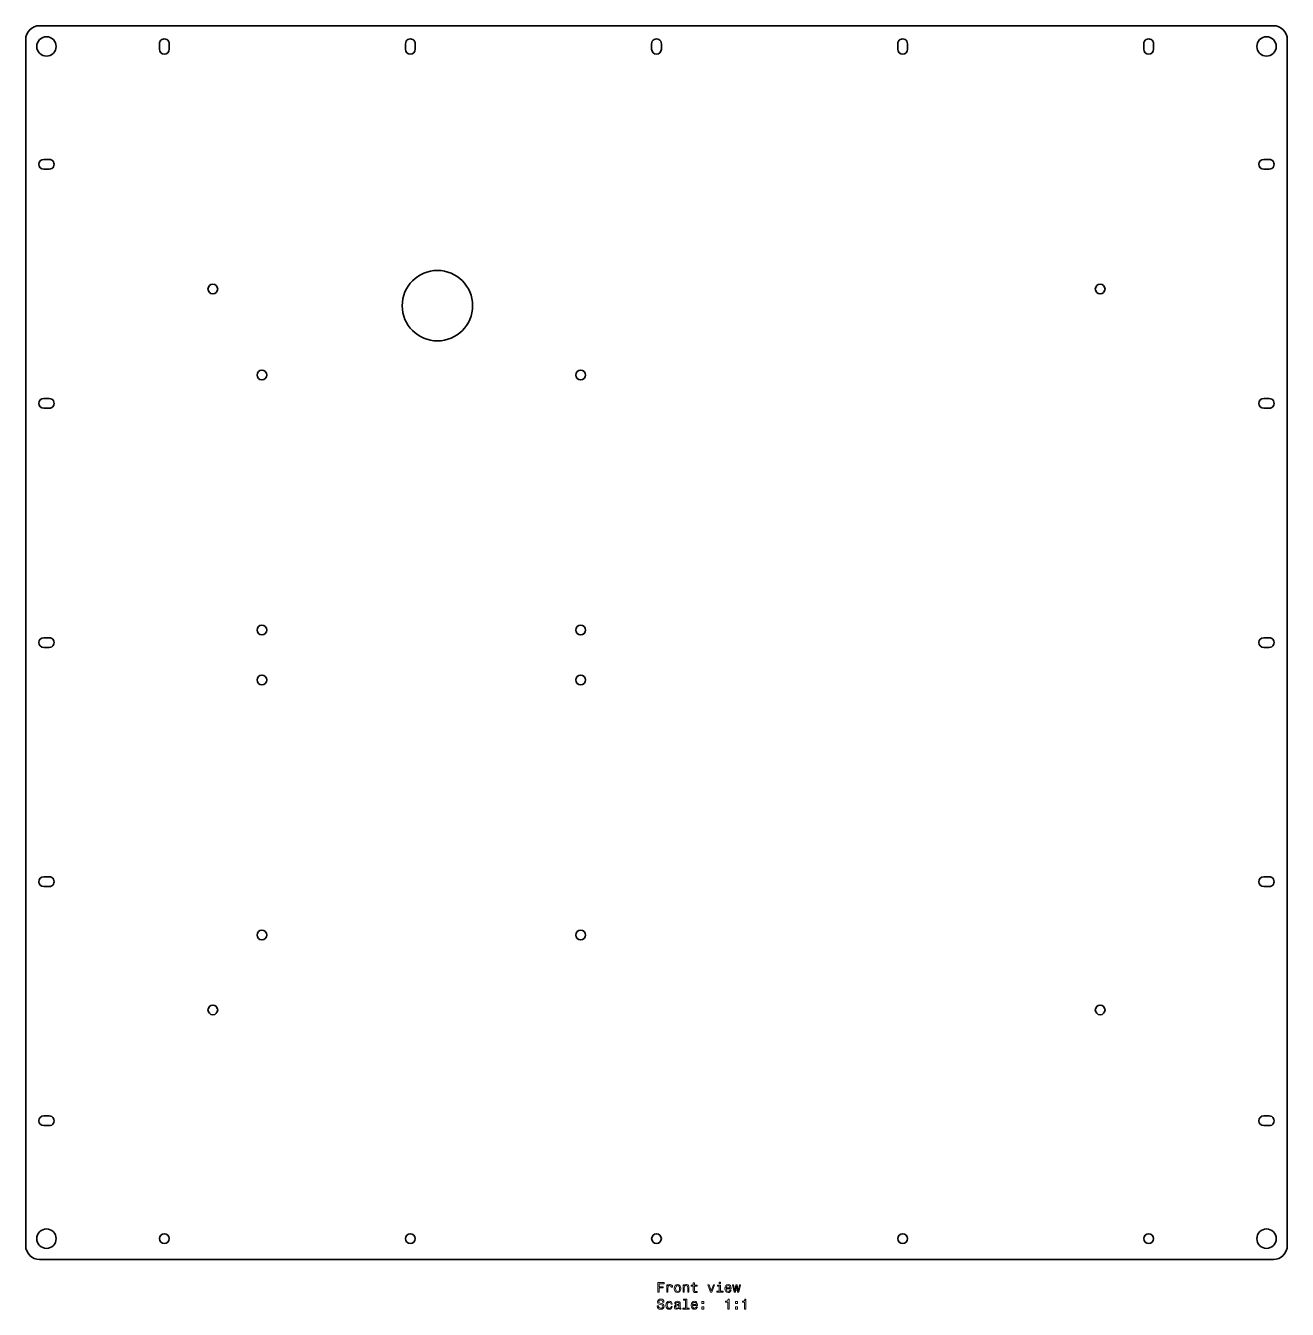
# Model space of a CAD drawing. Extents: x 367 to 822, y 180 to 643.
import ezdxf

# ---------------------------------------------------------------- set-up
doc = ezdxf.new("R2010")
doc.units = 0

msp = doc.modelspace()

# ---------------------------------------------------------------- linework, layer by layer
at = {"color": 7, "lineweight": 35}
for p, q in [((817, 643), (372, 643)), ((367, 638), (367, 203)), ((415.25, 634.5), (415.25, 636.5)), ((418.75, 636.5), (418.75, 634.5)), ((504, 634.5), (504, 636.5)), ((507.5, 636.5), (507.5, 634.5)), ((592.75, 634.5), (592.75, 636.5)), ((596.25, 636.5), (596.25, 634.5)), ((681.5, 634.5), (681.5, 636.5)), ((685, 636.5), (685, 634.5)), ((770.25, 634.5), (770.25, 636.5)), ((773.75, 636.5), (773.75, 634.5)), ((822, 203), (822, 638)), ((373.5, 594.75), (375.5, 594.75)), ((813.5, 594.75), (815.5, 594.75)), ((375.5, 591.25), (373.5, 591.25)), ((815.5, 591.25), (813.5, 591.25)), ((373.5, 508.5), (375.5, 508.5)), ((375.5, 505), (373.5, 505)), ((813.5, 508.5), (815.5, 508.5)), ((815.5, 505), (813.5, 505)), ((373.5, 422.25), (375.5, 422.25)), ((813.5, 422.25), (815.5, 422.25)), ((375.5, 418.75), (373.5, 418.75)), ((815.5, 418.75), (813.5, 418.75)), ((373.5, 336), (375.5, 336)), ((813.5, 336), (815.5, 336)), ((375.5, 332.5), (373.5, 332.5)), ((815.5, 332.5), (813.5, 332.5)), ((373.5, 249.75), (375.5, 249.75)), ((375.5, 246.25), (373.5, 246.25)), ((813.5, 249.75), (815.5, 249.75)), ((815.5, 246.25), (813.5, 246.25)), ((372, 198), (817, 198))]:
    msp.add_line(p, q, dxfattribs=at)
at = {"color": 7, "lineweight": 13}
for points in [[(594.984131, 186.143372), (595.453186, 186.143372), (595.453186, 187.752167), (596.925781, 187.752167), (596.925781, 188.170746), (595.453186, 188.170746), (595.453186, 189.219742), (597.263672, 189.219742), (597.263672, 189.643372), (594.984131, 189.643372)], [(598.176514, 186.143372), (598.6203, 186.143372), (598.6203, 187.691635), (598.66571, 188.064835), (598.80188, 188.332138), (599.023804, 188.493515), (599.32135, 188.548996), (599.543213, 188.513687), (599.709656, 188.412827), (599.810547, 188.241348), (599.845825, 188.009369), (600.294678, 188.009369), (600.234131, 188.417862), (600.067749, 188.710373), (599.790344, 188.886887), (599.412109, 188.947403), (599.154907, 188.907059), (598.932983, 188.806198), (598.736328, 188.63472), (598.579956, 188.40274), (598.579956, 188.851578), (598.176514, 188.851578)], [(600.914978, 187.494949), (600.995667, 186.879684), (601.227661, 186.425797), (601.595825, 186.143372), (602.090088, 186.047546), (602.579224, 186.143372), (602.947388, 186.420746), (603.179382, 186.874634), (603.265137, 187.494949), (603.179382, 188.110229), (602.947388, 188.569168), (602.579224, 188.846542), (602.090088, 188.947403), (601.595825, 188.846542), (601.227661, 188.564117), (600.995667, 188.110229)], [(601.368896, 187.5), (601.414246, 187.953888), (601.555481, 188.281708), (601.78241, 188.483429), (602.090088, 188.554031), (602.392639, 188.483429), (602.619568, 188.286743), (602.760803, 187.953888), (602.811218, 187.5), (602.760803, 187.041061), (602.619568, 186.708206), (602.392639, 186.506485), (602.090088, 186.440918), (601.78241, 186.506485), (601.555481, 186.708206), (601.414246, 187.041061)], [(604.082153, 186.143372), (604.52594, 186.143372), (604.52594, 187.706772), (604.57135, 188.064835), (604.71759, 188.327087), (604.944519, 188.48848), (605.247131, 188.548996), (605.489197, 188.498566), (605.640503, 188.362396), (605.716125, 188.135452), (605.741333, 187.832855), (605.741333, 186.143372), (606.185181, 186.143372), (606.185181, 187.92363), (606.164978, 188.281708), (606.074219, 188.579254), (605.776672, 188.851578), (605.312683, 188.947403), (605.055481, 188.912109), (604.838623, 188.816284), (604.652039, 188.654892), (604.505737, 188.438034), (604.505737, 188.851578), (604.082153, 188.851578)], [(607.713257, 188.382568), (607.713257, 187.02594), (607.74353, 186.587173), (607.884705, 186.284576), (608.167175, 186.108063), (608.64624, 186.047546), (609.170776, 186.072769), (609.170776, 186.456055), (608.787476, 186.425797), (608.439453, 186.466141), (608.252869, 186.592224), (608.17218, 186.804031), (608.157043, 187.101578), (608.157043, 188.382568), (609.170776, 188.382568), (609.170776, 188.760803), (608.157043, 188.760803), (608.157043, 189.552597), (607.713257, 189.552597), (607.713257, 188.760803), (606.946655, 188.760803), (606.946655, 188.382568)], [(614.002136, 186.143372), (614.471191, 186.143372), (615.459656, 188.851578), (615.000732, 188.851578), (614.239197, 186.667862), (613.462524, 188.851578), (612.998535, 188.851578)], [(617.582886, 186.516571), (617.582886, 188.760803), (616.443115, 188.760803), (616.443115, 188.382568), (617.139038, 188.382568), (617.139038, 186.516571), (616.231262, 186.516571), (616.231262, 186.143372), (618.500732, 186.143372), (618.500732, 186.516571)], [(617.597961, 189.764404), (617.128967, 189.764404), (617.128967, 189.260086), (617.597961, 189.260086)], [(619.650574, 187.368881), (621.425781, 187.368881), (621.430847, 187.575653), (621.350159, 188.155624), (621.128235, 188.58934), (620.775208, 188.851578), (620.306213, 188.947403), (619.84729, 188.846542), (619.494263, 188.564117), (619.267273, 188.105194), (619.186584, 187.5), (619.262268, 186.879684), (619.489197, 186.425797), (619.837158, 186.143372), (620.291077, 186.047546), (620.684448, 186.113113), (621.007202, 186.284576), (621.244263, 186.556915), (621.380432, 186.920029), (620.94165, 186.920029), (620.850891, 186.718292), (620.719727, 186.567001), (620.346558, 186.445969), (620.059082, 186.501434), (619.842224, 186.677948), (619.700989, 186.965424), (619.650574, 187.353745)], [(619.650574, 187.742081), (619.706055, 188.090057), (619.842224, 188.34726), (620.049011, 188.503601), (620.32135, 188.559082), (620.588623, 188.503601), (620.79541, 188.34726), (620.921448, 188.090057), (620.966858, 187.742081)], [(622.938782, 186.143372), (623.342224, 188.443085), (623.745667, 186.143372), (624.169312, 186.143372), (624.835022, 188.851578), (624.406311, 188.851578), (623.95752, 186.55188), (623.559082, 188.851578), (623.1203, 188.851578), (622.721924, 186.55188), (622.273071, 188.851578), (621.849426, 188.851578), (622.515137, 186.143372)], [(595.221191, 181.251434), (594.762268, 181.251434), (594.863098, 180.716858), (595.115295, 180.323486), (595.503601, 180.086456), (596.028076, 180.000717), (596.547546, 180.081406), (596.935852, 180.303314), (597.182983, 180.651291), (597.273804, 181.110229), (597.19812, 181.523773), (596.986328, 181.791061), (596.643372, 181.967575), (596.184448, 182.098709), (595.791077, 182.194519), (595.533875, 182.305481), (595.387634, 182.466858), (595.342224, 182.719025), (595.387634, 182.945969), (595.518738, 183.117432), (595.720459, 183.233429), (595.997864, 183.273773), (596.280273, 183.223343), (596.502136, 183.087173), (596.648438, 182.860229), (596.718994, 182.552597), (597.177979, 182.552597), (597.177979, 182.562683), (597.09729, 183.036743), (596.860229, 183.389771), (596.487061, 183.611679), (595.982727, 183.687317), (595.528809, 183.611679), (595.175781, 183.399857), (594.948853, 183.072052), (594.868164, 182.648422), (594.933716, 182.270172), (595.125366, 182.01297), (595.427979, 181.841492), (595.841492, 181.710373), (596.25, 181.594376), (596.557617, 181.483429), (596.744263, 181.322052), (596.809814, 181.059799), (596.749268, 180.792511), (596.592957, 180.590775), (596.355896, 180.464691), (596.048279, 180.424347), (595.705322, 180.479828), (595.443054, 180.641205), (595.276672, 180.903458)], [(599.734863, 181.907059), (600.173645, 181.907059), (600.082825, 182.310516), (599.865967, 182.62825), (599.528076, 182.824936), (599.089355, 182.900574), (598.605164, 182.799713), (598.237061, 182.517288), (598.005066, 182.058365), (597.924377, 181.443085), (598, 180.832855), (598.226929, 180.378967), (598.585022, 180.096542), (599.074219, 180.000717), (599.507935, 180.07637), (599.845825, 180.288177), (600.07782, 180.621033), (600.17865, 181.064835), (599.755066, 181.064835), (599.679382, 180.782425), (599.538208, 180.570602), (599.336426, 180.439484), (599.089355, 180.399139), (598.781677, 180.464691), (598.559814, 180.666428), (598.423645, 180.994232), (598.378235, 181.458221), (598.423645, 181.912109), (598.564819, 182.239914), (598.791809, 182.44165), (599.089355, 182.512253), (599.351562, 182.466858), (599.548279, 182.350861), (599.679382, 182.159225)], [(602.654907, 180.44957), (602.654907, 180.434433), (602.680115, 180.26297), (602.755737, 180.141937), (603.073486, 180.046112), (603.320618, 180.086456), (603.320618, 180.429398), (603.214722, 180.414261), (603.073486, 180.479828), (603.048279, 180.681564), (603.048279, 182.083572), (602.987732, 182.44165), (602.811218, 182.693802), (602.503601, 182.845108), (602.069885, 182.900574), (601.64624, 182.840057), (601.333557, 182.668594), (601.136902, 182.401291), (601.07135, 182.048279), (601.07135, 182.018005), (601.469727, 182.018005), (601.505066, 182.229828), (601.615967, 182.381119), (601.797546, 182.471909), (602.054749, 182.507202), (602.30188, 182.481995), (602.478394, 182.406342), (602.58429, 182.275223), (602.619568, 182.093658), (602.599426, 181.881851), (602.518738, 181.77594), (602.317017, 181.72551), (601.938782, 181.685165), (601.505066, 181.594376), (601.197388, 181.432999), (601.015869, 181.180832), (600.960388, 180.807632), (601.010803, 180.474777), (601.167175, 180.227661), (601.419312, 180.07132), (601.767273, 180.015854), (602.236328, 180.121765)], [(602.604492, 181.044662), (602.543945, 180.782425), (602.382568, 180.580688), (602.140503, 180.44957), (601.842957, 180.404175), (601.651306, 180.429398), (601.515137, 180.510086), (601.429382, 180.651291), (601.404175, 180.847977), (601.424377, 181.02449), (601.505066, 181.150574), (601.82782, 181.291794), (602.236328, 181.35231), (602.604492, 181.473343)], [(604.964722, 183.344376), (604.964722, 180.469742), (604.05188, 180.469742), (604.05188, 180.096542), (606.316284, 180.096542), (606.316284, 180.469742), (605.408508, 180.469742), (605.408508, 183.717575), (604.268738, 183.717575), (604.268738, 183.344376)], [(607.50647, 181.322052), (609.281677, 181.322052), (609.286743, 181.528824), (609.206055, 182.108795), (608.984131, 182.542511), (608.631104, 182.804749), (608.162109, 182.900574), (607.703186, 182.799713), (607.350159, 182.517288), (607.123169, 182.058365), (607.04248, 181.453171), (607.118164, 180.832855), (607.345093, 180.378967), (607.693054, 180.096542), (608.146973, 180.000717), (608.540344, 180.066284), (608.863098, 180.237747), (609.100159, 180.510086), (609.236328, 180.873199), (608.797546, 180.873199), (608.706787, 180.671463), (608.575623, 180.520172), (608.202454, 180.399139), (607.914978, 180.454605), (607.69812, 180.631119), (607.556946, 180.918594), (607.50647, 181.306915)], [(607.50647, 181.695251), (607.561951, 182.043228), (607.69812, 182.30043), (607.904907, 182.456772), (608.177246, 182.512253), (608.444519, 182.456772), (608.651306, 182.30043), (608.777405, 182.043228), (608.822754, 181.695251)], [(610.850159, 182.053314), (611.546082, 182.053314), (611.546082, 182.804749), (610.850159, 182.804749)], [(610.850159, 180.096542), (611.546082, 180.096542), (611.546082, 180.847977), (610.850159, 180.847977)], [(620.215393, 180.096542), (620.674377, 180.096542), (620.674377, 183.621765), (620.331421, 183.621765), (620.240662, 183.314117), (620.059082, 183.107346), (619.781677, 182.986313), (619.398438, 182.945969), (619.398438, 182.587891), (620.215393, 182.587891)], [(622.994263, 182.053314), (623.690186, 182.053314), (623.690186, 182.804749), (622.994263, 182.804749)], [(622.994263, 180.096542), (623.690186, 180.096542), (623.690186, 180.847977), (622.994263, 180.847977)], [(626.287476, 180.096542), (626.746399, 180.096542), (626.746399, 183.621765), (626.403442, 183.621765), (626.312683, 183.314117), (626.131104, 183.107346), (625.85376, 182.986313), (625.470459, 182.945969), (625.470459, 182.587891), (626.287476, 182.587891)]]:
    msp.add_lwpolyline(points, close=True, dxfattribs=at)
at = {"color": 7, "lineweight": 35}
for centre, radius in [((374.5, 635.5), 3.5), ((814.5, 635.5), 3.5), ((515.5, 542), 12.7), ((434.5, 548), 1.75), ((754.5, 548), 1.75), ((452.179016, 517), 1.75), ((567.179016, 517), 1.75), ((452.179016, 425), 1.75), ((567.179016, 425), 1.75), ((452.179016, 407), 1.75), ((567.179016, 407), 1.75), ((452.179016, 315), 1.75), ((567.179016, 315.000397), 1.75), ((434.5, 288), 1.75), ((754.5, 288), 1.75), ((374.5, 205.5), 3.5), ((814.5, 205.5), 3.5), ((417, 205.5), 1.75), ((505.75, 205.5), 1.75), ((594.5, 205.5), 1.75), ((683.25, 205.5), 1.75), ((772, 205.5), 1.75)]:
    msp.add_circle(centre, radius, dxfattribs=at)
for centre, radius, start, end in [((372, 638), 5, 90.000003, 179.999995), ((817, 638), 5, 0, 90.000003), ((417, 636.5), 1.75, 0, 180.000005), ((417, 634.5), 1.75, 180.000005, 360), ((505.75, 636.5), 1.75, 0, 180.000005), ((505.75, 634.5), 1.75, 180.000005, 360), ((594.5, 636.5), 1.75, 0, 180.000005), ((594.5, 634.5), 1.75, 180.000005, 360), ((683.25, 636.5), 1.75, 0, 180.000005), ((683.25, 634.5), 1.75, 180.000005, 360), ((772, 636.5), 1.75, 0, 180.000005), ((772, 634.5), 1.75, 180.000005, 360), ((373.5, 593), 1.75, 90.000003, 269.999997), ((375.5, 593), 1.75, 269.999997, 90.000003), ((813.5, 593), 1.75, 90.000003, 269.999997), ((815.5, 593), 1.75, 269.999997, 90.000003), ((373.5, 506.75), 1.75, 90.000003, 269.999997), ((375.5, 506.75), 1.75, 269.999997, 90.000003), ((813.5, 506.75), 1.75, 90.000003, 269.999997), ((815.5, 506.75), 1.75, 269.999997, 90.000003), ((373.5, 420.5), 1.75, 90.000003, 269.999997), ((375.5, 420.5), 1.75, 269.999997, 90.000003), ((813.5, 420.5), 1.75, 90.000003, 269.999997), ((815.5, 420.5), 1.75, 269.999997, 90.000003), ((373.5, 334.25), 1.75, 90.000003, 269.999997), ((375.5, 334.25), 1.75, 269.999997, 90.000003), ((813.5, 334.25), 1.75, 90.000003, 269.999997), ((815.5, 334.25), 1.75, 269.999997, 90.000003), ((373.5, 248), 1.75, 90.000003, 269.999997), ((375.5, 248), 1.75, 269.999997, 90.000003), ((813.5, 248), 1.75, 90.000003, 269.999997), ((815.5, 248), 1.75, 269.999997, 90.000003), ((372, 203), 5, 180.000005, 269.999997), ((817, 203), 5, 269.999997, 360)]:
    msp.add_arc(centre, radius, start, end, dxfattribs=at)

doc.saveas('drawing.dxf')
